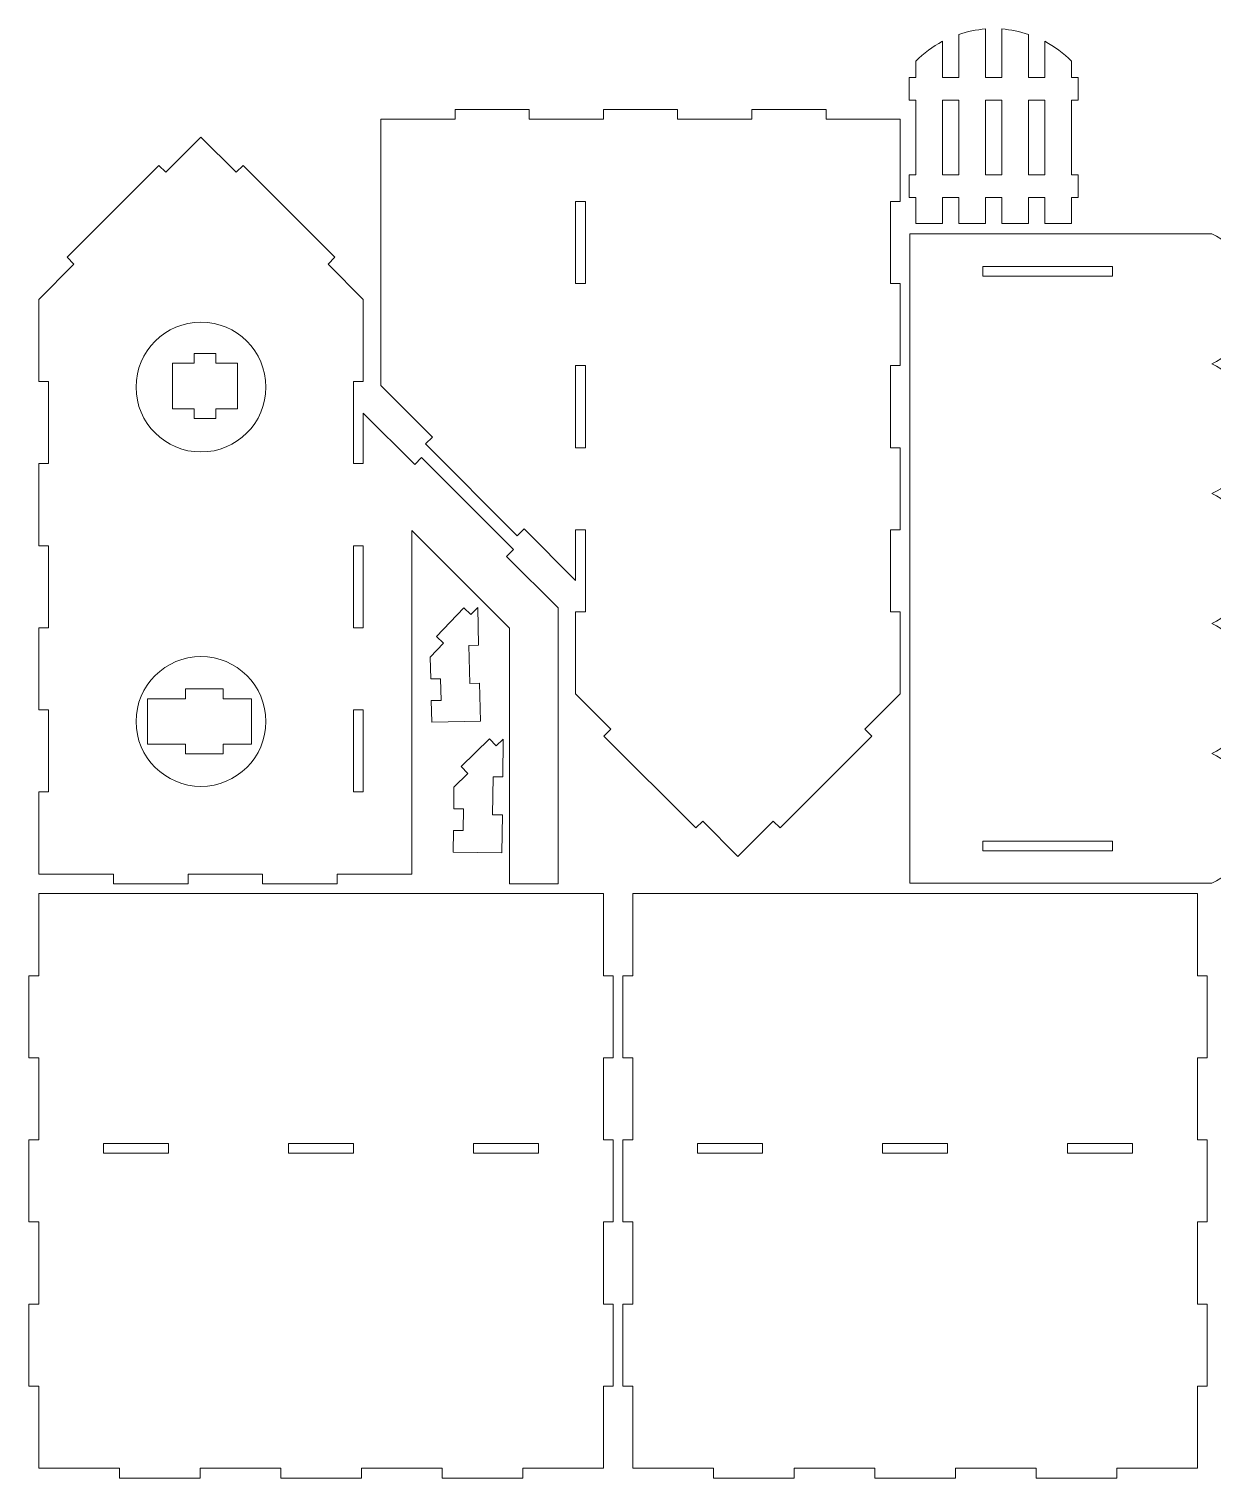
# Model space of a CAD drawing. Header units: millimetres. Extents: x -314 to 314, y -223 to 223.
# Drawn here: x -314.5 to 50, y -223.1 to 223.1 of the extents above; entities that cross this region are included whole.
import ezdxf

# ---------------------------------------------------------------- set-up
doc = ezdxf.new("R2010")
doc.units = ezdxf.units.MM
doc.header["$MEASUREMENT"] = 0
doc.layers.add('Camada 1', color=7, linetype='Continuous')

msp = doc.modelspace()

# ---------------------------------------------------------------- linework, layer by layer
at = {"layer": 'Camada 1', "color": 250, "lineweight": 20}
for points, knots in [([(-41.2925, 201.2324), (-41.2925, 201.2324), (-41.2925, 178.2325), (-41.2925, 178.2325), (-41.2925, 178.2325), (-41.2925, 178.2325), (-43.2925, 178.2325), (-43.2925, 178.2325), (-43.2925, 178.2325), (-43.2925, 178.2325), (-43.2925, 171.2325), (-43.2925, 171.2325), (-43.2925, 171.2325), (-43.2925, 171.2325), (-41.2925, 171.2325), (-41.2925, 171.2325), (-41.2925, 171.2325), (-41.2925, 171.2325), (-41.2925, 163.2325), (-41.2925, 163.2325), (-41.2925, 163.2325), (-41.2925, 163.2325), (-33.0425, 163.2325), (-33.0425, 163.2325), (-33.0425, 163.2325), (-33.0425, 163.2325), (-33.0425, 171.2325), (-33.0425, 171.2325), (-33.0425, 171.2325), (-33.0425, 171.2325), (-28.0425, 171.2325), (-28.0425, 171.2325), (-28.0425, 171.2325), (-28.0425, 171.2325), (-28.0425, 163.2325), (-28.0425, 163.2325), (-28.0425, 163.2325), (-28.0425, 163.2325), (-19.7925, 163.2325), (-19.7925, 163.2325), (-19.7925, 163.2325), (-19.7925, 163.2325), (-19.7925, 171.2325), (-19.7925, 171.2325), (-19.7925, 171.2325), (-19.7925, 171.2325), (-14.7925, 171.2325), (-14.7925, 171.2325), (-14.7925, 171.2325), (-14.7925, 171.2325), (-14.7925, 163.2325), (-14.7925, 163.2325), (-14.7925, 163.2325), (-14.7925, 163.2325), (-6.5425, 163.2325), (-6.5425, 163.2325), (-6.5425, 163.2325), (-6.5425, 163.2325), (-6.5425, 171.2325), (-6.5425, 171.2325), (-6.5425, 171.2325), (-6.5425, 171.2325), (-1.5425, 171.2325), (-1.5425, 171.2325), (-1.5425, 171.2325), (-1.5425, 171.2325), (-1.5425, 163.2325), (-1.5425, 163.2325), (-1.5425, 163.2325), (-1.5425, 163.2325), (6.7074, 163.2325), (6.7074, 163.2325), (6.7074, 163.2325), (6.7074, 163.2325), (6.7074, 171.2325), (6.7074, 171.2325), (6.7074, 171.2325), (6.7074, 171.2325), (8.7074, 171.2325), (8.7074, 171.2325), (8.7074, 171.2325), (8.7074, 171.2325), (8.7074, 178.2325), (8.7074, 178.2325), (8.7074, 178.2325), (8.7074, 178.2325), (6.7074, 178.2325), (6.7074, 178.2325), (6.7074, 178.2325), (6.7074, 178.2325), (6.7074, 201.2324), (6.7074, 201.2324), (6.7074, 201.2324), (6.7074, 201.2324), (8.7074, 201.2324), (8.7074, 201.2324), (8.7074, 201.2324), (8.7074, 201.2324), (8.7074, 208.2324), (8.7074, 208.2324), (8.7074, 208.2324), (8.7074, 208.2324), (6.7074, 208.2324), (6.7074, 208.2324), (6.7074, 208.2324), (6.7074, 208.2324), (6.7074, 213.2324), (6.7074, 213.2324), (6.7074, 213.2324), (4.2843, 215.6759), (1.5022, 217.735), (-1.5425, 219.3385), (-1.5425, 219.3385), (-1.5425, 219.3385), (-1.5425, 208.2324), (-1.5425, 208.2324), (-1.5425, 208.2324), (-1.5425, 208.2324), (-6.5425, 208.2324), (-6.5425, 208.2324), (-6.5425, 208.2324), (-6.5425, 208.2324), (-6.5425, 221.4773), (-6.5425, 221.4773), (-6.5425, 221.4773), (-9.2125, 222.373), (-11.984, 222.9315), (-14.7925, 223.1398), (-14.7925, 223.1398), (-14.7925, 223.1398), (-14.7925, 208.2324), (-14.7925, 208.2324), (-14.7925, 208.2324), (-14.7925, 208.2324), (-19.7925, 208.2324), (-19.7925, 208.2324), (-19.7925, 208.2324), (-19.7925, 208.2324), (-19.7925, 223.1398), (-19.7925, 223.1398), (-19.7925, 223.1398), (-22.601, 222.9315), (-25.3725, 222.373), (-28.0425, 221.4773), (-28.0425, 221.4773), (-28.0425, 221.4773), (-28.0425, 208.2324), (-28.0425, 208.2324), (-28.0425, 208.2324), (-28.0425, 208.2324), (-33.0425, 208.2324), (-33.0425, 208.2324), (-33.0425, 208.2324), (-33.0425, 208.2324), (-33.0425, 219.3385), (-33.0425, 219.3385), (-33.0425, 219.3385), (-36.0873, 217.735), (-38.8694, 215.6759), (-41.2925, 213.2324), (-41.2925, 213.2324), (-41.2925, 213.2324), (-41.2925, 208.2324), (-41.2925, 208.2324), (-41.2925, 208.2324), (-41.2925, 208.2324), (-43.2925, 208.2324), (-43.2925, 208.2324), (-43.2925, 208.2324), (-43.2925, 208.2324), (-43.2925, 201.2324), (-43.2925, 201.2324), (-43.2925, 201.2324), (-43.2925, 201.2324), (-41.2925, 201.2324), (-41.2925, 201.2324)], [0, 0, 0, 0, 0.02222222, 0.02222222, 0.02222222, 0.02222222, 0.04444444, 0.04444444, 0.04444444, 0.04444444, 0.06666667, 0.06666667, 0.06666667, 0.06666667, 0.08888889, 0.08888889, 0.08888889, 0.08888889, 0.11111111, 0.11111111, 0.11111111, 0.11111111, 0.13333333, 0.13333333, 0.13333333, 0.13333333, 0.15555556, 0.15555556, 0.15555556, 0.15555556, 0.17777778, 0.17777778, 0.17777778, 0.17777778, 0.2, 0.2, 0.2, 0.2, 0.22222222, 0.22222222, 0.22222222, 0.22222222, 0.24444444, 0.24444444, 0.24444444, 0.24444444, 0.26666667, 0.26666667, 0.26666667, 0.26666667, 0.28888889, 0.28888889, 0.28888889, 0.28888889, 0.31111111, 0.31111111, 0.31111111, 0.31111111, 0.33333333, 0.33333333, 0.33333333, 0.33333333, 0.35555556, 0.35555556, 0.35555556, 0.35555556, 0.37777778, 0.37777778, 0.37777778, 0.37777778, 0.4, 0.4, 0.4, 0.4, 0.42222222, 0.42222222, 0.42222222, 0.42222222, 0.44444444, 0.44444444, 0.44444444, 0.44444444, 0.46666667, 0.46666667, 0.46666667, 0.46666667, 0.48888889, 0.48888889, 0.48888889, 0.48888889, 0.51111111, 0.51111111, 0.51111111, 0.51111111, 0.53333333, 0.53333333, 0.53333333, 0.53333333, 0.55555556, 0.55555556, 0.55555556, 0.55555556, 0.57777778, 0.57777778, 0.57777778, 0.57777778, 0.6, 0.6, 0.6, 0.6, 0.62222222, 0.62222222, 0.62222222, 0.62222222, 0.64444444, 0.64444444, 0.64444444, 0.64444444, 0.66666667, 0.66666667, 0.66666667, 0.66666667, 0.68888889, 0.68888889, 0.68888889, 0.68888889, 0.71111111, 0.71111111, 0.71111111, 0.71111111, 0.73333333, 0.73333333, 0.73333333, 0.73333333, 0.75555556, 0.75555556, 0.75555556, 0.75555556, 0.77777778, 0.77777778, 0.77777778, 0.77777778, 0.8, 0.8, 0.8, 0.8, 0.82222222, 0.82222222, 0.82222222, 0.82222222, 0.84444444, 0.84444444, 0.84444444, 0.84444444, 0.86666667, 0.86666667, 0.86666667, 0.86666667, 0.88888889, 0.88888889, 0.88888889, 0.88888889, 0.91111111, 0.91111111, 0.91111111, 0.91111111, 0.93333333, 0.93333333, 0.93333333, 0.93333333, 0.95555556, 0.95555556, 0.95555556, 0.95555556, 1, 1, 1, 1]), ([(-33.0425, 178.2325), (-33.0425, 178.2325), (-33.0425, 201.2324), (-33.0425, 201.2324), (-33.0425, 201.2324), (-33.0425, 201.2324), (-28.0425, 201.2324), (-28.0425, 201.2324), (-28.0425, 201.2324), (-28.0425, 201.2324), (-28.0425, 178.2325), (-28.0425, 178.2325), (-28.0425, 178.2325), (-28.0425, 178.2325), (-33.0425, 178.2325), (-33.0425, 178.2325)], [0, 0, 0, 0, 0.2, 0.2, 0.2, 0.2, 0.4, 0.4, 0.4, 0.4, 0.6, 0.6, 0.6, 0.6, 1, 1, 1, 1]), ([(-19.7925, 201.2324), (-19.7925, 201.2324), (-14.7925, 201.2324), (-14.7925, 201.2324), (-14.7925, 201.2324), (-14.7925, 201.2324), (-14.7925, 178.2325), (-14.7925, 178.2325), (-14.7925, 178.2325), (-14.7925, 178.2325), (-19.7925, 178.2325), (-19.7925, 178.2325), (-19.7925, 178.2325), (-19.7925, 178.2325), (-19.7925, 201.2324), (-19.7925, 201.2324)], [0, 0, 0, 0, 0.2, 0.2, 0.2, 0.2, 0.4, 0.4, 0.4, 0.4, 0.6, 0.6, 0.6, 0.6, 1, 1, 1, 1]), ([(-6.5425, 201.2324), (-6.5425, 201.2324), (-1.5425, 201.2324), (-1.5425, 201.2324), (-1.5425, 201.2324), (-1.5425, 201.2324), (-1.5425, 178.2325), (-1.5425, 178.2325), (-1.5425, 178.2325), (-1.5425, 178.2325), (-6.5425, 178.2325), (-6.5425, 178.2325), (-6.5425, 178.2325), (-6.5425, 178.2325), (-6.5425, 201.2324), (-6.5425, 201.2324)], [0, 0, 0, 0, 0.2, 0.2, 0.2, 0.2, 0.4, 0.4, 0.4, 0.4, 0.6, 0.6, 0.6, 0.6, 1, 1, 1, 1]), ([(-68.9305, 198.3268), (-68.9305, 198.3268), (-91.7877, 198.3268), (-91.7877, 198.3268), (-91.7877, 198.3268), (-91.7877, 198.3268), (-91.7877, 195.3268), (-91.7877, 195.3268), (-91.7877, 195.3268), (-91.7877, 195.3268), (-114.6448, 195.3268), (-114.6448, 195.3268), (-114.6448, 195.3268), (-114.6448, 195.3268), (-114.6448, 198.3268), (-114.6448, 198.3268), (-114.6448, 198.3268), (-114.6448, 198.3268), (-137.502, 198.3268), (-137.502, 198.3268), (-137.502, 198.3268), (-137.502, 198.3268), (-137.502, 195.3268), (-137.502, 195.3268), (-137.502, 195.3268), (-137.502, 195.3268), (-160.3591, 195.3268), (-160.3591, 195.3268), (-160.3591, 195.3268), (-160.3591, 195.3268), (-160.3591, 198.3268), (-160.3591, 198.3268), (-160.3591, 198.3268), (-160.3591, 198.3268), (-183.2163, 198.3268), (-183.2163, 198.3268), (-183.2163, 198.3268), (-183.2163, 198.3268), (-183.2163, 195.3268), (-183.2163, 195.3268), (-183.2163, 195.3268), (-183.2163, 195.3268), (-206.0734, 195.3268), (-206.0734, 195.3268), (-206.0734, 195.3268), (-206.0734, 195.3268), (-206.0734, 113.3268), (-206.0734, 113.3268), (-206.0734, 113.3268), (-206.0734, 113.3268), (-190.2155, 97.4689), (-190.2155, 97.4689), (-190.2155, 97.4689), (-190.2155, 97.4689), (-192.3369, 95.3476), (-192.3369, 95.3476), (-192.3369, 95.3476), (-192.3369, 95.3476), (-164.0526, 67.0633), (-164.0526, 67.0633), (-164.0526, 67.0633), (-164.0526, 67.0633), (-161.9313, 69.1847), (-161.9313, 69.1847), (-161.9313, 69.1847), (-161.9313, 69.1847), (-146.0734, 53.3268), (-146.0734, 53.3268), (-146.0734, 53.3268), (-146.0734, 53.3268), (-146.0734, 68.8982), (-146.0734, 68.8982), (-146.0734, 68.8982), (-146.0734, 68.8982), (-143.0734, 68.8982), (-143.0734, 68.8982), (-143.0734, 68.8982), (-143.0734, 68.8982), (-143.0734, 43.6125), (-143.0734, 43.6125), (-143.0734, 43.6125), (-143.0734, 43.6125), (-146.0734, 43.6125), (-146.0734, 43.6125), (-146.0734, 43.6125), (-146.0734, 43.6125), (-146.0734, 18.3268), (-146.0734, 18.3268), (-146.0734, 18.3268), (-146.0734, 18.3268), (-135.2155, 7.4689), (-135.2155, 7.4689), (-135.2155, 7.4689), (-135.2155, 7.4689), (-137.3369, 5.3476), (-137.3369, 5.3476), (-137.3369, 5.3476), (-137.3369, 5.3476), (-109.0526, -22.9367), (-109.0526, -22.9367), (-109.0526, -22.9367), (-109.0526, -22.9367), (-106.9313, -20.8153), (-106.9313, -20.8153), (-106.9313, -20.8153), (-106.9313, -20.8153), (-96.0734, -31.6732), (-96.0734, -31.6732), (-96.0734, -31.6732), (-96.0734, -31.6732), (-85.2155, -20.8153), (-85.2155, -20.8153), (-85.2155, -20.8153), (-85.2155, -20.8153), (-83.0942, -22.9367), (-83.0942, -22.9367), (-83.0942, -22.9367), (-83.0942, -22.9367), (-54.8099, 5.3476), (-54.8099, 5.3476), (-54.8099, 5.3476), (-54.8099, 5.3476), (-56.9313, 7.4689), (-56.9313, 7.4689), (-56.9313, 7.4689), (-56.9313, 7.4689), (-46.0734, 18.3268), (-46.0734, 18.3268), (-46.0734, 18.3268), (-46.0734, 18.3268), (-46.0734, 43.6125), (-46.0734, 43.6125), (-46.0734, 43.6125), (-46.0734, 43.6125), (-49.0734, 43.6125), (-49.0734, 43.6125), (-49.0734, 43.6125), (-49.0734, 43.6125), (-49.0734, 68.8982), (-49.0734, 68.8982), (-49.0734, 68.8982), (-49.0734, 68.8982), (-46.0734, 68.8982), (-46.0734, 68.8982), (-46.0734, 68.8982), (-46.0734, 68.8982), (-46.0734, 94.1839), (-46.0734, 94.1839), (-46.0734, 94.1839), (-46.0734, 94.1839), (-49.0734, 94.1839), (-49.0734, 94.1839), (-49.0734, 94.1839), (-49.0734, 94.1839), (-49.0734, 119.4697), (-49.0734, 119.4697), (-49.0734, 119.4697), (-49.0734, 119.4697), (-46.0734, 119.4697), (-46.0734, 119.4697), (-46.0734, 119.4697), (-46.0734, 119.4697), (-46.0734, 144.7554), (-46.0734, 144.7554), (-46.0734, 144.7554), (-46.0734, 144.7554), (-49.0734, 144.7554), (-49.0734, 144.7554), (-49.0734, 144.7554), (-49.0734, 144.7554), (-49.0734, 170.0411), (-49.0734, 170.0411), (-49.0734, 170.0411), (-49.0734, 170.0411), (-46.0734, 170.0411), (-46.0734, 170.0411), (-46.0734, 170.0411), (-46.0734, 170.0411), (-46.0734, 195.3268), (-46.0734, 195.3268), (-46.0734, 195.3268), (-46.0734, 195.3268), (-68.9305, 195.3268), (-68.9305, 195.3268), (-68.9305, 195.3268), (-68.9305, 195.3268), (-68.9305, 198.3268), (-68.9305, 198.3268)], [0, 0, 0, 0, 0.02083333, 0.02083333, 0.02083333, 0.02083333, 0.04166667, 0.04166667, 0.04166667, 0.04166667, 0.0625, 0.0625, 0.0625, 0.0625, 0.08333333, 0.08333333, 0.08333333, 0.08333333, 0.10416667, 0.10416667, 0.10416667, 0.10416667, 0.125, 0.125, 0.125, 0.125, 0.14583333, 0.14583333, 0.14583333, 0.14583333, 0.16666667, 0.16666667, 0.16666667, 0.16666667, 0.1875, 0.1875, 0.1875, 0.1875, 0.20833333, 0.20833333, 0.20833333, 0.20833333, 0.22916667, 0.22916667, 0.22916667, 0.22916667, 0.25, 0.25, 0.25, 0.25, 0.27083333, 0.27083333, 0.27083333, 0.27083333, 0.29166667, 0.29166667, 0.29166667, 0.29166667, 0.3125, 0.3125, 0.3125, 0.3125, 0.33333333, 0.33333333, 0.33333333, 0.33333333, 0.35416667, 0.35416667, 0.35416667, 0.35416667, 0.375, 0.375, 0.375, 0.375, 0.39583333, 0.39583333, 0.39583333, 0.39583333, 0.41666667, 0.41666667, 0.41666667, 0.41666667, 0.4375, 0.4375, 0.4375, 0.4375, 0.45833333, 0.45833333, 0.45833333, 0.45833333, 0.47916667, 0.47916667, 0.47916667, 0.47916667, 0.5, 0.5, 0.5, 0.5, 0.52083333, 0.52083333, 0.52083333, 0.52083333, 0.54166667, 0.54166667, 0.54166667, 0.54166667, 0.5625, 0.5625, 0.5625, 0.5625, 0.58333333, 0.58333333, 0.58333333, 0.58333333, 0.60416667, 0.60416667, 0.60416667, 0.60416667, 0.625, 0.625, 0.625, 0.625, 0.64583333, 0.64583333, 0.64583333, 0.64583333, 0.66666667, 0.66666667, 0.66666667, 0.66666667, 0.6875, 0.6875, 0.6875, 0.6875, 0.70833333, 0.70833333, 0.70833333, 0.70833333, 0.72916667, 0.72916667, 0.72916667, 0.72916667, 0.75, 0.75, 0.75, 0.75, 0.77083333, 0.77083333, 0.77083333, 0.77083333, 0.79166667, 0.79166667, 0.79166667, 0.79166667, 0.8125, 0.8125, 0.8125, 0.8125, 0.83333333, 0.83333333, 0.83333333, 0.83333333, 0.85416667, 0.85416667, 0.85416667, 0.85416667, 0.875, 0.875, 0.875, 0.875, 0.89583333, 0.89583333, 0.89583333, 0.89583333, 0.91666667, 0.91666667, 0.91666667, 0.91666667, 0.9375, 0.9375, 0.9375, 0.9375, 0.95833333, 0.95833333, 0.95833333, 0.95833333, 1, 1, 1, 1]), ([(-242.5, -40.1399), (-242.5, -40.1399), (-219.5, -40.1399), (-219.5, -40.1399), (-219.5, -40.1399), (-219.5, -40.1399), (-219.5, -37.1399), (-219.5, -37.1399), (-219.5, -37.1399), (-219.5, -37.1399), (-196.5, -37.1399), (-196.5, -37.1399), (-196.5, -37.1399), (-196.5, -37.1399), (-196.5, 68.6469), (-196.5, 68.6469), (-196.5, 68.6469), (-196.5, 68.6469), (-166.5, 38.6469), (-166.5, 38.6469), (-166.5, 38.6469), (-166.5, 38.6469), (-166.5, -40.1399), (-166.5, -40.1399), (-166.5, -40.1399), (-166.5, -40.1399), (-151.5, -40.1399), (-151.5, -40.1399), (-151.5, -40.1399), (-151.5, -40.1399), (-151.5, 44.8601), (-151.5, 44.8601), (-151.5, 44.8601), (-151.5, 44.8601), (-167.3579, 60.718), (-167.3579, 60.718), (-167.3579, 60.718), (-167.3579, 60.718), (-165.2365, 62.8393), (-165.2365, 62.8393), (-165.2365, 62.8393), (-165.2365, 62.8393), (-193.5208, 91.1236), (-193.5208, 91.1236), (-193.5208, 91.1236), (-193.5208, 91.1236), (-195.6421, 89.0022), (-195.6421, 89.0022), (-195.6421, 89.0022), (-195.6421, 89.0022), (-211.5, 104.8601), (-211.5, 104.8601), (-211.5, 104.8601), (-211.5, 104.8601), (-211.5, 89.2887), (-211.5, 89.2887), (-211.5, 89.2887), (-211.5, 89.2887), (-214.5, 89.2887), (-214.5, 89.2887), (-214.5, 89.2887), (-214.5, 89.2887), (-214.5, 114.5744), (-214.5, 114.5744), (-214.5, 114.5744), (-214.5, 114.5744), (-211.5, 114.5744), (-211.5, 114.5744), (-211.5, 114.5744), (-211.5, 114.5744), (-211.5, 139.8601), (-211.5, 139.8601), (-211.5, 139.8601), (-211.5, 139.8601), (-222.3579, 150.718), (-222.3579, 150.718), (-222.3579, 150.718), (-222.3579, 150.718), (-220.2365, 152.8393), (-220.2365, 152.8393), (-220.2365, 152.8393), (-220.2365, 152.8393), (-248.5208, 181.1236), (-248.5208, 181.1236), (-248.5208, 181.1236), (-248.5208, 181.1236), (-250.6421, 179.0022), (-250.6421, 179.0022), (-250.6421, 179.0022), (-250.6421, 179.0022), (-261.5, 189.8601), (-261.5, 189.8601), (-261.5, 189.8601), (-261.5, 189.8601), (-272.3579, 179.0022), (-272.3579, 179.0022), (-272.3579, 179.0022), (-272.3579, 179.0022), (-274.4792, 181.1236), (-274.4792, 181.1236), (-274.4792, 181.1236), (-274.4792, 181.1236), (-302.7635, 152.8393), (-302.7635, 152.8393), (-302.7635, 152.8393), (-302.7635, 152.8393), (-300.6421, 150.718), (-300.6421, 150.718), (-300.6421, 150.718), (-300.6421, 150.718), (-311.5, 139.8601), (-311.5, 139.8601), (-311.5, 139.8601), (-311.5, 139.8601), (-311.5, 114.5744), (-311.5, 114.5744), (-311.5, 114.5744), (-311.5, 114.5744), (-308.5, 114.5744), (-308.5, 114.5744), (-308.5, 114.5744), (-308.5, 114.5744), (-308.5, 89.2887), (-308.5, 89.2887), (-308.5, 89.2887), (-308.5, 89.2887), (-311.5, 89.2887), (-311.5, 89.2887), (-311.5, 89.2887), (-311.5, 89.2887), (-311.5, 64.003), (-311.5, 64.003), (-311.5, 64.003), (-311.5, 64.003), (-308.5, 64.003), (-308.5, 64.003), (-308.5, 64.003), (-308.5, 64.003), (-308.5, 38.7172), (-308.5, 38.7172), (-308.5, 38.7172), (-308.5, 38.7172), (-311.5, 38.7172), (-311.5, 38.7172), (-311.5, 38.7172), (-311.5, 38.7172), (-311.5, 13.4315), (-311.5, 13.4315), (-311.5, 13.4315), (-311.5, 13.4315), (-308.5, 13.4315), (-308.5, 13.4315), (-308.5, 13.4315), (-308.5, 13.4315), (-308.5, -11.8542), (-308.5, -11.8542), (-308.5, -11.8542), (-308.5, -11.8542), (-311.5, -11.8542), (-311.5, -11.8542), (-311.5, -11.8542), (-311.5, -11.8542), (-311.5, -37.1399), (-311.5, -37.1399), (-311.5, -37.1399), (-311.5, -37.1399), (-288.5, -37.1399), (-288.5, -37.1399), (-288.5, -37.1399), (-288.5, -37.1399), (-288.5, -40.1399), (-288.5, -40.1399), (-288.5, -40.1399), (-288.5, -40.1399), (-265.5, -40.1399), (-265.5, -40.1399), (-265.5, -40.1399), (-265.5, -40.1399), (-265.5, -37.1399), (-265.5, -37.1399), (-265.5, -37.1399), (-265.5, -37.1399), (-242.5, -37.1399), (-242.5, -37.1399), (-242.5, -37.1399), (-242.5, -37.1399), (-242.5, -40.1399), (-242.5, -40.1399)], [0, 0, 0, 0, 0.02083333, 0.02083333, 0.02083333, 0.02083333, 0.04166667, 0.04166667, 0.04166667, 0.04166667, 0.0625, 0.0625, 0.0625, 0.0625, 0.08333333, 0.08333333, 0.08333333, 0.08333333, 0.10416667, 0.10416667, 0.10416667, 0.10416667, 0.125, 0.125, 0.125, 0.125, 0.14583333, 0.14583333, 0.14583333, 0.14583333, 0.16666667, 0.16666667, 0.16666667, 0.16666667, 0.1875, 0.1875, 0.1875, 0.1875, 0.20833333, 0.20833333, 0.20833333, 0.20833333, 0.22916667, 0.22916667, 0.22916667, 0.22916667, 0.25, 0.25, 0.25, 0.25, 0.27083333, 0.27083333, 0.27083333, 0.27083333, 0.29166667, 0.29166667, 0.29166667, 0.29166667, 0.3125, 0.3125, 0.3125, 0.3125, 0.33333333, 0.33333333, 0.33333333, 0.33333333, 0.35416667, 0.35416667, 0.35416667, 0.35416667, 0.375, 0.375, 0.375, 0.375, 0.39583333, 0.39583333, 0.39583333, 0.39583333, 0.41666667, 0.41666667, 0.41666667, 0.41666667, 0.4375, 0.4375, 0.4375, 0.4375, 0.45833333, 0.45833333, 0.45833333, 0.45833333, 0.47916667, 0.47916667, 0.47916667, 0.47916667, 0.5, 0.5, 0.5, 0.5, 0.52083333, 0.52083333, 0.52083333, 0.52083333, 0.54166667, 0.54166667, 0.54166667, 0.54166667, 0.5625, 0.5625, 0.5625, 0.5625, 0.58333333, 0.58333333, 0.58333333, 0.58333333, 0.60416667, 0.60416667, 0.60416667, 0.60416667, 0.625, 0.625, 0.625, 0.625, 0.64583333, 0.64583333, 0.64583333, 0.64583333, 0.66666667, 0.66666667, 0.66666667, 0.66666667, 0.6875, 0.6875, 0.6875, 0.6875, 0.70833333, 0.70833333, 0.70833333, 0.70833333, 0.72916667, 0.72916667, 0.72916667, 0.72916667, 0.75, 0.75, 0.75, 0.75, 0.77083333, 0.77083333, 0.77083333, 0.77083333, 0.79166667, 0.79166667, 0.79166667, 0.79166667, 0.8125, 0.8125, 0.8125, 0.8125, 0.83333333, 0.83333333, 0.83333333, 0.83333333, 0.85416667, 0.85416667, 0.85416667, 0.85416667, 0.875, 0.875, 0.875, 0.875, 0.89583333, 0.89583333, 0.89583333, 0.89583333, 0.91666667, 0.91666667, 0.91666667, 0.91666667, 0.9375, 0.9375, 0.9375, 0.9375, 0.95833333, 0.95833333, 0.95833333, 0.95833333, 1, 1, 1, 1]), ([(-143.0734, 144.7554), (-143.0734, 144.7554), (-146.0734, 144.7554), (-146.0734, 144.7554), (-146.0734, 144.7554), (-146.0734, 144.7554), (-146.0734, 170.0411), (-146.0734, 170.0411), (-146.0734, 170.0411), (-146.0734, 170.0411), (-143.0734, 170.0411), (-143.0734, 170.0411), (-143.0734, 170.0411), (-143.0734, 170.0411), (-143.0734, 144.7554), (-143.0734, 144.7554)], [0, 0, 0, 0, 0.2, 0.2, 0.2, 0.2, 0.4, 0.4, 0.4, 0.4, 0.6, 0.6, 0.6, 0.6, 1, 1, 1, 1]), ([(-43.0734, -39.9725), (-43.0734, -39.9725), (49.9266, -39.9725), (49.9266, -39.9725), (49.9266, -39.9725), (57.7472, -36.3886), (62.7614, -28.5752), (62.7614, -19.9726), (62.7614, -19.9726), (62.7614, -11.3699), (57.7473, -3.5564), (49.9266, 0.0275), (49.9266, 0.0275), (57.7472, 3.6114), (62.7614, 11.4248), (62.7614, 20.0274), (62.7614, 20.0274), (62.7614, 28.6301), (57.7473, 36.4436), (49.9266, 40.0275), (49.9266, 40.0275), (57.7472, 43.6114), (62.7614, 51.4248), (62.7614, 60.0274), (62.7614, 60.0274), (62.7614, 68.6301), (57.7473, 76.4436), (49.9266, 80.0275), (49.9266, 80.0275), (57.7472, 83.6114), (62.7614, 91.4248), (62.7614, 100.0274), (62.7614, 100.0274), (62.7614, 108.6301), (57.7473, 116.4436), (49.9266, 120.0275), (49.9266, 120.0275), (57.7472, 123.6114), (62.7614, 131.4248), (62.7614, 140.0274), (62.7614, 140.0274), (62.7614, 148.6301), (57.7473, 156.4436), (49.9266, 160.0275), (49.9266, 160.0275), (49.9266, 160.0275), (-43.0734, 160.0275), (-43.0734, 160.0275), (-43.0734, 160.0275), (-43.0734, 160.0275), (-43.0734, -39.9725), (-43.0734, -39.9725)], [0, 0, 0, 0, 0.07142857, 0.07142857, 0.07142857, 0.07142857, 0.14285714, 0.14285714, 0.14285714, 0.14285714, 0.21428571, 0.21428571, 0.21428571, 0.21428571, 0.28571429, 0.28571429, 0.28571429, 0.28571429, 0.35714286, 0.35714286, 0.35714286, 0.35714286, 0.42857143, 0.42857143, 0.42857143, 0.42857143, 0.5, 0.5, 0.5, 0.5, 0.57142857, 0.57142857, 0.57142857, 0.57142857, 0.64285714, 0.64285714, 0.64285714, 0.64285714, 0.71428571, 0.71428571, 0.71428571, 0.71428571, 0.78571429, 0.78571429, 0.78571429, 0.78571429, 0.85714286, 0.85714286, 0.85714286, 0.85714286, 1, 1, 1, 1]), ([(19.353, 147.0275), (19.353, 147.0275), (-20.647, 147.0275), (-20.647, 147.0275), (-20.647, 147.0275), (-20.647, 147.0275), (-20.647, 150.0275), (-20.647, 150.0275), (-20.647, 150.0275), (-20.647, 150.0275), (19.353, 150.0275), (19.353, 150.0275), (19.353, 150.0275), (19.353, 150.0275), (19.353, 147.0275), (19.353, 147.0275)], [0, 0, 0, 0, 0.2, 0.2, 0.2, 0.2, 0.4, 0.4, 0.4, 0.4, 0.6, 0.6, 0.6, 0.6, 1, 1, 1, 1]), ([(-241.5, 112.86), (-241.5001, 101.8143), (-250.4544, 92.8601), (-261.5001, 92.8601), (-261.5001, 92.8601), (-272.5458, 92.8601), (-281.5, 101.8145), (-281.5, 112.8602), (-281.5, 112.8602), (-281.5, 123.9058), (-272.5457, 132.8601), (-261.5, 132.8601), (-261.5, 132.8601), (-250.4543, 132.8601), (-241.5, 123.9058), (-241.5, 112.86)], [0, 0, 0, 0, 0.2, 0.2, 0.2, 0.2, 0.4, 0.4, 0.4, 0.4, 0.6, 0.6, 0.6, 0.6, 1, 1, 1, 1]), ([(-263.6191, 103.1762), (-263.6191, 103.1762), (-256.9525, 103.1762), (-256.9525, 103.1762), (-256.9525, 103.1762), (-256.9525, 103.1762), (-256.9525, 106.1762), (-256.9525, 106.1762), (-256.9525, 106.1762), (-256.9525, 106.1762), (-250.2858, 106.1762), (-250.2858, 106.1762), (-250.2858, 106.1762), (-250.2858, 106.1762), (-250.2858, 120.1762), (-250.2858, 120.1762), (-250.2858, 120.1762), (-250.2858, 120.1762), (-256.9525, 120.1762), (-256.9525, 120.1762), (-256.9525, 120.1762), (-256.9525, 120.1762), (-256.9525, 123.1762), (-256.9525, 123.1762), (-256.9525, 123.1762), (-256.9525, 123.1762), (-263.6191, 123.1762), (-263.6191, 123.1762), (-263.6191, 123.1762), (-263.6191, 123.1762), (-263.6191, 120.1762), (-263.6191, 120.1762), (-263.6191, 120.1762), (-263.6191, 120.1762), (-270.2858, 120.1762), (-270.2858, 120.1762), (-270.2858, 120.1762), (-270.2858, 120.1762), (-270.2858, 106.1762), (-270.2858, 106.1762), (-270.2858, 106.1762), (-270.2858, 106.1762), (-263.6191, 106.1762), (-263.6191, 106.1762), (-263.6191, 106.1762), (-263.6191, 106.1762), (-263.6191, 103.1762), (-263.6191, 103.1762)], [0, 0, 0, 0, 0.07692308, 0.07692308, 0.07692308, 0.07692308, 0.15384615, 0.15384615, 0.15384615, 0.15384615, 0.23076923, 0.23076923, 0.23076923, 0.23076923, 0.30769231, 0.30769231, 0.30769231, 0.30769231, 0.38461538, 0.38461538, 0.38461538, 0.38461538, 0.46153846, 0.46153846, 0.46153846, 0.46153846, 0.53846154, 0.53846154, 0.53846154, 0.53846154, 0.61538462, 0.61538462, 0.61538462, 0.61538462, 0.69230769, 0.69230769, 0.69230769, 0.69230769, 0.76923077, 0.76923077, 0.76923077, 0.76923077, 0.84615385, 0.84615385, 0.84615385, 0.84615385, 1, 1, 1, 1]), ([(-143.0734, 119.4697), (-143.0734, 119.4697), (-143.0734, 94.1839), (-143.0734, 94.1839), (-143.0734, 94.1839), (-143.0734, 94.1839), (-146.0734, 94.1839), (-146.0734, 94.1839), (-146.0734, 94.1839), (-146.0734, 94.1839), (-146.0734, 119.4697), (-146.0734, 119.4697), (-146.0734, 119.4697), (-146.0734, 119.4697), (-143.0734, 119.4697), (-143.0734, 119.4697)], [0, 0, 0, 0, 0.2, 0.2, 0.2, 0.2, 0.4, 0.4, 0.4, 0.4, 0.6, 0.6, 0.6, 0.6, 1, 1, 1, 1]), ([(-214.5, 38.7172), (-214.5, 38.7172), (-214.5, 64.003), (-214.5, 64.003), (-214.5, 64.003), (-214.5, 64.003), (-211.5, 64.003), (-211.5, 64.003), (-211.5, 64.003), (-211.5, 64.003), (-211.5, 38.7172), (-211.5, 38.7172), (-211.5, 38.7172), (-211.5, 38.7172), (-214.5, 38.7172), (-214.5, 38.7172)], [0, 0, 0, 0, 0.2, 0.2, 0.2, 0.2, 0.4, 0.4, 0.4, 0.4, 0.6, 0.6, 0.6, 0.6, 1, 1, 1, 1]), ([(-190.3774, 9.6238), (-190.3774, 9.6238), (-175.3819, 9.9939), (-175.3819, 9.9939), (-175.3819, 9.9939), (-175.3819, 9.9939), (-175.6698, 21.657), (-175.6698, 21.657), (-175.6698, 21.657), (-175.6698, 21.657), (-178.6689, 21.583), (-178.6689, 21.583), (-178.6689, 21.583), (-178.6689, 21.583), (-178.9567, 33.2462), (-178.9567, 33.2462), (-178.9567, 33.2462), (-178.9567, 33.2462), (-175.9576, 33.3202), (-175.9576, 33.3202), (-175.9576, 33.3202), (-175.9576, 33.3202), (-176.2455, 44.9833), (-176.2455, 44.9833), (-176.2455, 44.9833), (-176.2455, 44.9833), (-178.3138, 42.8103), (-178.3138, 42.8103), (-178.3138, 42.8103), (-178.3138, 42.8103), (-180.4868, 44.8787), (-180.4868, 44.8787), (-180.4868, 44.8787), (-180.4868, 44.8787), (-188.9072, 36.0322), (-188.9072, 36.0322), (-188.9072, 36.0322), (-188.9072, 36.0322), (-186.7342, 33.9638), (-186.7342, 33.9638), (-186.7342, 33.9638), (-186.7342, 33.9638), (-190.8708, 29.6178), (-190.8708, 29.6178), (-190.8708, 29.6178), (-190.8708, 29.6178), (-190.7064, 22.9531), (-190.7064, 22.9531), (-190.7064, 22.9531), (-190.7064, 22.9531), (-187.7073, 23.0271), (-187.7073, 23.0271), (-187.7073, 23.0271), (-187.7073, 23.0271), (-187.5428, 16.3625), (-187.5428, 16.3625), (-187.5428, 16.3625), (-187.5428, 16.3625), (-190.5419, 16.2885), (-190.5419, 16.2885), (-190.5419, 16.2885), (-190.5419, 16.2885), (-190.3774, 9.6238), (-190.3774, 9.6238)], [0, 0, 0, 0, 0.05882353, 0.05882353, 0.05882353, 0.05882353, 0.11764706, 0.11764706, 0.11764706, 0.11764706, 0.17647059, 0.17647059, 0.17647059, 0.17647059, 0.23529412, 0.23529412, 0.23529412, 0.23529412, 0.29411765, 0.29411765, 0.29411765, 0.29411765, 0.35294118, 0.35294118, 0.35294118, 0.35294118, 0.41176471, 0.41176471, 0.41176471, 0.41176471, 0.47058824, 0.47058824, 0.47058824, 0.47058824, 0.52941176, 0.52941176, 0.52941176, 0.52941176, 0.58823529, 0.58823529, 0.58823529, 0.58823529, 0.64705882, 0.64705882, 0.64705882, 0.64705882, 0.70588235, 0.70588235, 0.70588235, 0.70588235, 0.76470588, 0.76470588, 0.76470588, 0.76470588, 0.82352941, 0.82352941, 0.82352941, 0.82352941, 0.88235294, 0.88235294, 0.88235294, 0.88235294, 1, 1, 1, 1]), ([(-261.5, 29.8601), (-250.4543, 29.8601), (-241.5, 20.9058), (-241.5, 9.86), (-241.5, 9.86), (-241.5001, -1.1857), (-250.4544, -10.1399), (-261.5001, -10.1399), (-261.5001, -10.1399), (-272.5458, -10.1399), (-281.5, -1.1855), (-281.5, 9.8602), (-281.5, 9.8602), (-281.5, 20.9058), (-272.5457, 29.8601), (-261.5, 29.8601)], [0, 0, 0, 0, 0.2, 0.2, 0.2, 0.2, 0.4, 0.4, 0.4, 0.4, 0.6, 0.6, 0.6, 0.6, 1, 1, 1, 1]), ([(-277.9792, 2.8828), (-277.9792, 2.8828), (-266.3125, 2.8828), (-266.3125, 2.8828), (-266.3125, 2.8828), (-266.3125, 2.8828), (-266.3125, -0.1172), (-266.3125, -0.1172), (-266.3125, -0.1172), (-266.3125, -0.1172), (-254.6459, -0.1172), (-254.6459, -0.1172), (-254.6459, -0.1172), (-254.6459, -0.1172), (-254.6459, 2.8828), (-254.6459, 2.8828), (-254.6459, 2.8828), (-254.6459, 2.8828), (-245.9792, 2.8828), (-245.9792, 2.8828), (-245.9792, 2.8828), (-245.9792, 2.8828), (-245.9792, 16.8828), (-245.9792, 16.8828), (-245.9792, 16.8828), (-245.9792, 16.8828), (-254.6459, 16.8828), (-254.6459, 16.8828), (-254.6459, 16.8828), (-254.6459, 16.8828), (-254.6459, 19.8828), (-254.6459, 19.8828), (-254.6459, 19.8828), (-254.6459, 19.8828), (-266.3125, 19.8828), (-266.3125, 19.8828), (-266.3125, 19.8828), (-266.3125, 19.8828), (-266.3125, 16.8828), (-266.3125, 16.8828), (-266.3125, 16.8828), (-266.3125, 16.8828), (-277.9792, 16.8828), (-277.9792, 16.8828), (-277.9792, 16.8828), (-277.9792, 16.8828), (-277.9792, 2.8828), (-277.9792, 2.8828)], [0, 0, 0, 0, 0.07692308, 0.07692308, 0.07692308, 0.07692308, 0.15384615, 0.15384615, 0.15384615, 0.15384615, 0.23076923, 0.23076923, 0.23076923, 0.23076923, 0.30769231, 0.30769231, 0.30769231, 0.30769231, 0.38461538, 0.38461538, 0.38461538, 0.38461538, 0.46153846, 0.46153846, 0.46153846, 0.46153846, 0.53846154, 0.53846154, 0.53846154, 0.53846154, 0.61538462, 0.61538462, 0.61538462, 0.61538462, 0.69230769, 0.69230769, 0.69230769, 0.69230769, 0.76923077, 0.76923077, 0.76923077, 0.76923077, 0.84615385, 0.84615385, 0.84615385, 0.84615385, 1, 1, 1, 1]), ([(-214.5, -11.8542), (-214.5, -11.8542), (-214.5, 13.4315), (-214.5, 13.4315), (-214.5, 13.4315), (-214.5, 13.4315), (-211.5, 13.4315), (-211.5, 13.4315), (-211.5, 13.4315), (-211.5, 13.4315), (-211.5, -11.8542), (-211.5, -11.8542), (-211.5, -11.8542), (-211.5, -11.8542), (-214.5, -11.8542), (-214.5, -11.8542)], [0, 0, 0, 0, 0.2, 0.2, 0.2, 0.2, 0.4, 0.4, 0.4, 0.4, 0.6, 0.6, 0.6, 0.6, 1, 1, 1, 1]), ([(-168.7821, -30.5514), (-168.7821, -30.5514), (-168.6566, -18.8853), (-168.6566, -18.8853), (-168.6566, -18.8853), (-168.6566, -18.8853), (-171.6564, -18.8531), (-171.6564, -18.8531), (-171.6564, -18.8531), (-171.6564, -18.8531), (-171.531, -7.1871), (-171.531, -7.1871), (-171.531, -7.1871), (-171.531, -7.1871), (-168.5312, -7.2193), (-168.5312, -7.2193), (-168.5312, -7.2193), (-168.5312, -7.2193), (-168.4058, 4.4467), (-168.4058, 4.4467), (-168.4058, 4.4467), (-168.4058, 4.4467), (-170.5498, 2.3483), (-170.5498, 2.3483), (-170.5498, 2.3483), (-170.5498, 2.3483), (-172.6481, 4.4923), (-172.6481, 4.4923), (-172.6481, 4.4923), (-172.6481, 4.4923), (-181.3765, -4.0504), (-181.3765, -4.0504), (-181.3765, -4.0504), (-181.3765, -4.0504), (-179.2781, -6.1944), (-179.2781, -6.1944), (-179.2781, -6.1944), (-179.2781, -6.1944), (-183.5662, -10.3912), (-183.5662, -10.3912), (-183.5662, -10.3912), (-183.5662, -10.3912), (-183.6378, -17.0575), (-183.6378, -17.0575), (-183.6378, -17.0575), (-183.6378, -17.0575), (-180.638, -17.0898), (-180.638, -17.0898), (-180.638, -17.0898), (-180.638, -17.0898), (-180.7097, -23.756), (-180.7097, -23.756), (-180.7097, -23.756), (-180.7097, -23.756), (-183.7095, -23.7237), (-183.7095, -23.7237), (-183.7095, -23.7237), (-183.7095, -23.7237), (-183.7812, -30.3901), (-183.7812, -30.3901), (-183.7812, -30.3901), (-183.7812, -30.3901), (-168.7821, -30.5514), (-168.7821, -30.5514)], [0, 0, 0, 0, 0.05882353, 0.05882353, 0.05882353, 0.05882353, 0.11764706, 0.11764706, 0.11764706, 0.11764706, 0.17647059, 0.17647059, 0.17647059, 0.17647059, 0.23529412, 0.23529412, 0.23529412, 0.23529412, 0.29411765, 0.29411765, 0.29411765, 0.29411765, 0.35294118, 0.35294118, 0.35294118, 0.35294118, 0.41176471, 0.41176471, 0.41176471, 0.41176471, 0.47058824, 0.47058824, 0.47058824, 0.47058824, 0.52941176, 0.52941176, 0.52941176, 0.52941176, 0.58823529, 0.58823529, 0.58823529, 0.58823529, 0.64705882, 0.64705882, 0.64705882, 0.64705882, 0.70588235, 0.70588235, 0.70588235, 0.70588235, 0.76470588, 0.76470588, 0.76470588, 0.76470588, 0.82352941, 0.82352941, 0.82352941, 0.82352941, 0.88235294, 0.88235294, 0.88235294, 0.88235294, 1, 1, 1, 1]), ([(-20.647, -26.9725), (-20.647, -26.9725), (19.353, -26.9725), (19.353, -26.9725), (19.353, -26.9725), (19.353, -26.9725), (19.353, -29.9725), (19.353, -29.9725), (19.353, -29.9725), (19.353, -29.9725), (-20.647, -29.9725), (-20.647, -29.9725), (-20.647, -29.9725), (-20.647, -29.9725), (-20.647, -26.9725), (-20.647, -26.9725)], [0, 0, 0, 0, 0.2, 0.2, 0.2, 0.2, 0.4, 0.4, 0.4, 0.4, 0.6, 0.6, 0.6, 0.6, 1, 1, 1, 1]), ([(-236.9286, -223.1399), (-236.9286, -223.1399), (-212.0714, -223.1399), (-212.0714, -223.1399), (-212.0714, -223.1399), (-212.0714, -223.1399), (-212.0714, -220.1399), (-212.0714, -220.1399), (-212.0714, -220.1399), (-212.0714, -220.1399), (-187.2143, -220.1399), (-187.2143, -220.1399), (-187.2143, -220.1399), (-187.2143, -220.1399), (-187.2143, -223.1399), (-187.2143, -223.1399), (-187.2143, -223.1399), (-187.2143, -223.1399), (-162.3571, -223.1399), (-162.3571, -223.1399), (-162.3571, -223.1399), (-162.3571, -223.1399), (-162.3571, -220.1399), (-162.3571, -220.1399), (-162.3571, -220.1399), (-162.3571, -220.1399), (-137.5, -220.1399), (-137.5, -220.1399), (-137.5, -220.1399), (-137.5, -220.1399), (-137.5, -194.8542), (-137.5, -194.8542), (-137.5, -194.8542), (-137.5, -194.8542), (-134.5, -194.8542), (-134.5, -194.8542), (-134.5, -194.8542), (-134.5, -194.8542), (-134.5, -169.5685), (-134.5, -169.5685), (-134.5, -169.5685), (-134.5, -169.5685), (-137.5, -169.5685), (-137.5, -169.5685), (-137.5, -169.5685), (-137.5, -169.5685), (-137.5, -144.2828), (-137.5, -144.2828), (-137.5, -144.2828), (-137.5, -144.2828), (-134.5, -144.2828), (-134.5, -144.2828), (-134.5, -144.2828), (-134.5, -144.2828), (-134.5, -118.997), (-134.5, -118.997), (-134.5, -118.997), (-134.5, -118.997), (-137.5, -118.997), (-137.5, -118.997), (-137.5, -118.997), (-137.5, -118.997), (-137.5, -93.7113), (-137.5, -93.7113), (-137.5, -93.7113), (-137.5, -93.7113), (-134.5, -93.7113), (-134.5, -93.7113), (-134.5, -93.7113), (-134.5, -93.7113), (-134.5, -68.4256), (-134.5, -68.4256), (-134.5, -68.4256), (-134.5, -68.4256), (-137.5, -68.4256), (-137.5, -68.4256), (-137.5, -68.4256), (-137.5, -68.4256), (-137.5, -43.1399), (-137.5, -43.1399), (-137.5, -43.1399), (-137.5, -43.1399), (-311.5, -43.1399), (-311.5, -43.1399), (-311.5, -43.1399), (-311.5, -43.1399), (-311.5, -68.4256), (-311.5, -68.4256), (-311.5, -68.4256), (-311.5, -68.4256), (-314.5, -68.4256), (-314.5, -68.4256), (-314.5, -68.4256), (-314.5, -68.4256), (-314.5, -93.7113), (-314.5, -93.7113), (-314.5, -93.7113), (-314.5, -93.7113), (-311.5, -93.7113), (-311.5, -93.7113), (-311.5, -93.7113), (-311.5, -93.7113), (-311.5, -118.997), (-311.5, -118.997), (-311.5, -118.997), (-311.5, -118.997), (-314.5, -118.997), (-314.5, -118.997), (-314.5, -118.997), (-314.5, -118.997), (-314.5, -144.2828), (-314.5, -144.2828), (-314.5, -144.2828), (-314.5, -144.2828), (-311.5, -144.2828), (-311.5, -144.2828), (-311.5, -144.2828), (-311.5, -144.2828), (-311.5, -169.5685), (-311.5, -169.5685), (-311.5, -169.5685), (-311.5, -169.5685), (-314.5, -169.5685), (-314.5, -169.5685), (-314.5, -169.5685), (-314.5, -169.5685), (-314.5, -194.8542), (-314.5, -194.8542), (-314.5, -194.8542), (-314.5, -194.8542), (-311.5, -194.8542), (-311.5, -194.8542), (-311.5, -194.8542), (-311.5, -194.8542), (-311.5, -220.1399), (-311.5, -220.1399), (-311.5, -220.1399), (-311.5, -220.1399), (-286.6429, -220.1399), (-286.6429, -220.1399), (-286.6429, -220.1399), (-286.6429, -220.1399), (-286.6429, -223.1399), (-286.6429, -223.1399), (-286.6429, -223.1399), (-286.6429, -223.1399), (-261.7857, -223.1399), (-261.7857, -223.1399), (-261.7857, -223.1399), (-261.7857, -223.1399), (-261.7857, -220.1399), (-261.7857, -220.1399), (-261.7857, -220.1399), (-261.7857, -220.1399), (-236.9286, -220.1399), (-236.9286, -220.1399), (-236.9286, -220.1399), (-236.9286, -220.1399), (-236.9286, -223.1399), (-236.9286, -223.1399)], [0, 0, 0, 0, 0.02439024, 0.02439024, 0.02439024, 0.02439024, 0.04878049, 0.04878049, 0.04878049, 0.04878049, 0.07317073, 0.07317073, 0.07317073, 0.07317073, 0.09756098, 0.09756098, 0.09756098, 0.09756098, 0.12195122, 0.12195122, 0.12195122, 0.12195122, 0.14634146, 0.14634146, 0.14634146, 0.14634146, 0.17073171, 0.17073171, 0.17073171, 0.17073171, 0.19512195, 0.19512195, 0.19512195, 0.19512195, 0.2195122, 0.2195122, 0.2195122, 0.2195122, 0.24390244, 0.24390244, 0.24390244, 0.24390244, 0.26829268, 0.26829268, 0.26829268, 0.26829268, 0.29268293, 0.29268293, 0.29268293, 0.29268293, 0.31707317, 0.31707317, 0.31707317, 0.31707317, 0.34146341, 0.34146341, 0.34146341, 0.34146341, 0.36585366, 0.36585366, 0.36585366, 0.36585366, 0.3902439, 0.3902439, 0.3902439, 0.3902439, 0.41463415, 0.41463415, 0.41463415, 0.41463415, 0.43902439, 0.43902439, 0.43902439, 0.43902439, 0.46341463, 0.46341463, 0.46341463, 0.46341463, 0.48780488, 0.48780488, 0.48780488, 0.48780488, 0.51219512, 0.51219512, 0.51219512, 0.51219512, 0.53658537, 0.53658537, 0.53658537, 0.53658537, 0.56097561, 0.56097561, 0.56097561, 0.56097561, 0.58536585, 0.58536585, 0.58536585, 0.58536585, 0.6097561, 0.6097561, 0.6097561, 0.6097561, 0.63414634, 0.63414634, 0.63414634, 0.63414634, 0.65853659, 0.65853659, 0.65853659, 0.65853659, 0.68292683, 0.68292683, 0.68292683, 0.68292683, 0.70731707, 0.70731707, 0.70731707, 0.70731707, 0.73170732, 0.73170732, 0.73170732, 0.73170732, 0.75609756, 0.75609756, 0.75609756, 0.75609756, 0.7804878, 0.7804878, 0.7804878, 0.7804878, 0.80487805, 0.80487805, 0.80487805, 0.80487805, 0.82926829, 0.82926829, 0.82926829, 0.82926829, 0.85365854, 0.85365854, 0.85365854, 0.85365854, 0.87804878, 0.87804878, 0.87804878, 0.87804878, 0.90243902, 0.90243902, 0.90243902, 0.90243902, 0.92682927, 0.92682927, 0.92682927, 0.92682927, 0.95121951, 0.95121951, 0.95121951, 0.95121951, 1, 1, 1, 1]), ([(-78.7857, -220.1399), (-78.7857, -220.1399), (-53.9286, -220.1399), (-53.9286, -220.1399), (-53.9286, -220.1399), (-53.9286, -220.1399), (-53.9286, -223.1399), (-53.9286, -223.1399), (-53.9286, -223.1399), (-53.9286, -223.1399), (-29.0714, -223.1399), (-29.0714, -223.1399), (-29.0714, -223.1399), (-29.0714, -223.1399), (-29.0714, -220.1399), (-29.0714, -220.1399), (-29.0714, -220.1399), (-29.0714, -220.1399), (-4.2143, -220.1399), (-4.2143, -220.1399), (-4.2143, -220.1399), (-4.2143, -220.1399), (-4.2143, -223.1399), (-4.2143, -223.1399), (-4.2143, -223.1399), (-4.2143, -223.1399), (20.6429, -223.1399), (20.6429, -223.1399), (20.6429, -223.1399), (20.6429, -223.1399), (20.6429, -220.1399), (20.6429, -220.1399), (20.6429, -220.1399), (20.6429, -220.1399), (45.5, -220.1399), (45.5, -220.1399), (45.5, -220.1399), (45.5, -220.1399), (45.5, -194.8542), (45.5, -194.8542), (45.5, -194.8542), (45.5, -194.8542), (48.5, -194.8542), (48.5, -194.8542), (48.5, -194.8542), (48.5, -194.8542), (48.5, -169.5685), (48.5, -169.5685), (48.5, -169.5685), (48.5, -169.5685), (45.5, -169.5685), (45.5, -169.5685), (45.5, -169.5685), (45.5, -169.5685), (45.5, -144.2828), (45.5, -144.2828), (45.5, -144.2828), (45.5, -144.2828), (48.5, -144.2828), (48.5, -144.2828), (48.5, -144.2828), (48.5, -144.2828), (48.5, -118.997), (48.5, -118.997), (48.5, -118.997), (48.5, -118.997), (45.5, -118.997), (45.5, -118.997), (45.5, -118.997), (45.5, -118.997), (45.5, -93.7113), (45.5, -93.7113), (45.5, -93.7113), (45.5, -93.7113), (48.5, -93.7113), (48.5, -93.7113), (48.5, -93.7113), (48.5, -93.7113), (48.5, -68.4256), (48.5, -68.4256), (48.5, -68.4256), (48.5, -68.4256), (45.5, -68.4256), (45.5, -68.4256), (45.5, -68.4256), (45.5, -68.4256), (45.5, -43.1399), (45.5, -43.1399), (45.5, -43.1399), (45.5, -43.1399), (-128.5, -43.1399), (-128.5, -43.1399), (-128.5, -43.1399), (-128.5, -43.1399), (-128.5, -68.4256), (-128.5, -68.4256), (-128.5, -68.4256), (-128.5, -68.4256), (-131.5, -68.4256), (-131.5, -68.4256), (-131.5, -68.4256), (-131.5, -68.4256), (-131.5, -93.7113), (-131.5, -93.7113), (-131.5, -93.7113), (-131.5, -93.7113), (-128.5, -93.7113), (-128.5, -93.7113), (-128.5, -93.7113), (-128.5, -93.7113), (-128.5, -118.997), (-128.5, -118.997), (-128.5, -118.997), (-128.5, -118.997), (-131.5, -118.997), (-131.5, -118.997), (-131.5, -118.997), (-131.5, -118.997), (-131.5, -144.2828), (-131.5, -144.2828), (-131.5, -144.2828), (-131.5, -144.2828), (-128.5, -144.2828), (-128.5, -144.2828), (-128.5, -144.2828), (-128.5, -144.2828), (-128.5, -169.5685), (-128.5, -169.5685), (-128.5, -169.5685), (-128.5, -169.5685), (-131.5, -169.5685), (-131.5, -169.5685), (-131.5, -169.5685), (-131.5, -169.5685), (-131.5, -194.8542), (-131.5, -194.8542), (-131.5, -194.8542), (-131.5, -194.8542), (-128.5, -194.8542), (-128.5, -194.8542), (-128.5, -194.8542), (-128.5, -194.8542), (-128.5, -220.1399), (-128.5, -220.1399), (-128.5, -220.1399), (-128.5, -220.1399), (-103.6429, -220.1399), (-103.6429, -220.1399), (-103.6429, -220.1399), (-103.6429, -220.1399), (-103.6429, -223.1399), (-103.6429, -223.1399), (-103.6429, -223.1399), (-103.6429, -223.1399), (-78.7857, -223.1399), (-78.7857, -223.1399), (-78.7857, -223.1399), (-78.7857, -223.1399), (-78.7857, -220.1399), (-78.7857, -220.1399)], [0, 0, 0, 0, 0.02439024, 0.02439024, 0.02439024, 0.02439024, 0.04878049, 0.04878049, 0.04878049, 0.04878049, 0.07317073, 0.07317073, 0.07317073, 0.07317073, 0.09756098, 0.09756098, 0.09756098, 0.09756098, 0.12195122, 0.12195122, 0.12195122, 0.12195122, 0.14634146, 0.14634146, 0.14634146, 0.14634146, 0.17073171, 0.17073171, 0.17073171, 0.17073171, 0.19512195, 0.19512195, 0.19512195, 0.19512195, 0.2195122, 0.2195122, 0.2195122, 0.2195122, 0.24390244, 0.24390244, 0.24390244, 0.24390244, 0.26829268, 0.26829268, 0.26829268, 0.26829268, 0.29268293, 0.29268293, 0.29268293, 0.29268293, 0.31707317, 0.31707317, 0.31707317, 0.31707317, 0.34146341, 0.34146341, 0.34146341, 0.34146341, 0.36585366, 0.36585366, 0.36585366, 0.36585366, 0.3902439, 0.3902439, 0.3902439, 0.3902439, 0.41463415, 0.41463415, 0.41463415, 0.41463415, 0.43902439, 0.43902439, 0.43902439, 0.43902439, 0.46341463, 0.46341463, 0.46341463, 0.46341463, 0.48780488, 0.48780488, 0.48780488, 0.48780488, 0.51219512, 0.51219512, 0.51219512, 0.51219512, 0.53658537, 0.53658537, 0.53658537, 0.53658537, 0.56097561, 0.56097561, 0.56097561, 0.56097561, 0.58536585, 0.58536585, 0.58536585, 0.58536585, 0.6097561, 0.6097561, 0.6097561, 0.6097561, 0.63414634, 0.63414634, 0.63414634, 0.63414634, 0.65853659, 0.65853659, 0.65853659, 0.65853659, 0.68292683, 0.68292683, 0.68292683, 0.68292683, 0.70731707, 0.70731707, 0.70731707, 0.70731707, 0.73170732, 0.73170732, 0.73170732, 0.73170732, 0.75609756, 0.75609756, 0.75609756, 0.75609756, 0.7804878, 0.7804878, 0.7804878, 0.7804878, 0.80487805, 0.80487805, 0.80487805, 0.80487805, 0.82926829, 0.82926829, 0.82926829, 0.82926829, 0.85365854, 0.85365854, 0.85365854, 0.85365854, 0.87804878, 0.87804878, 0.87804878, 0.87804878, 0.90243902, 0.90243902, 0.90243902, 0.90243902, 0.92682927, 0.92682927, 0.92682927, 0.92682927, 0.95121951, 0.95121951, 0.95121951, 0.95121951, 1, 1, 1, 1]), ([(-291.5, -120.1399), (-291.5, -120.1399), (-271.5, -120.1399), (-271.5, -120.1399), (-271.5, -120.1399), (-271.5, -120.1399), (-271.5, -123.1399), (-271.5, -123.1399), (-271.5, -123.1399), (-271.5, -123.1399), (-291.5, -123.1399), (-291.5, -123.1399), (-291.5, -123.1399), (-291.5, -123.1399), (-291.5, -120.1399), (-291.5, -120.1399)], [0, 0, 0, 0, 0.2, 0.2, 0.2, 0.2, 0.4, 0.4, 0.4, 0.4, 0.6, 0.6, 0.6, 0.6, 1, 1, 1, 1]), ([(-234.5, -120.1399), (-234.5, -120.1399), (-214.5, -120.1399), (-214.5, -120.1399), (-214.5, -120.1399), (-214.5, -120.1399), (-214.5, -123.1399), (-214.5, -123.1399), (-214.5, -123.1399), (-214.5, -123.1399), (-234.5, -123.1399), (-234.5, -123.1399), (-234.5, -123.1399), (-234.5, -123.1399), (-234.5, -120.1399), (-234.5, -120.1399)], [0, 0, 0, 0, 0.2, 0.2, 0.2, 0.2, 0.4, 0.4, 0.4, 0.4, 0.6, 0.6, 0.6, 0.6, 1, 1, 1, 1]), ([(-177.5, -123.1399), (-177.5, -123.1399), (-177.5, -120.1399), (-177.5, -120.1399), (-177.5, -120.1399), (-177.5, -120.1399), (-157.5, -120.1399), (-157.5, -120.1399), (-157.5, -120.1399), (-157.5, -120.1399), (-157.5, -123.1399), (-157.5, -123.1399), (-157.5, -123.1399), (-157.5, -123.1399), (-177.5, -123.1399), (-177.5, -123.1399)], [0, 0, 0, 0, 0.2, 0.2, 0.2, 0.2, 0.4, 0.4, 0.4, 0.4, 0.6, 0.6, 0.6, 0.6, 1, 1, 1, 1]), ([(-108.5, -120.1399), (-108.5, -120.1399), (-88.5, -120.1399), (-88.5, -120.1399), (-88.5, -120.1399), (-88.5, -120.1399), (-88.5, -123.1399), (-88.5, -123.1399), (-88.5, -123.1399), (-88.5, -123.1399), (-108.5, -123.1399), (-108.5, -123.1399), (-108.5, -123.1399), (-108.5, -123.1399), (-108.5, -120.1399), (-108.5, -120.1399)], [0, 0, 0, 0, 0.2, 0.2, 0.2, 0.2, 0.4, 0.4, 0.4, 0.4, 0.6, 0.6, 0.6, 0.6, 1, 1, 1, 1]), ([(-51.5, -120.1399), (-51.5, -120.1399), (-31.5, -120.1399), (-31.5, -120.1399), (-31.5, -120.1399), (-31.5, -120.1399), (-31.5, -123.1399), (-31.5, -123.1399), (-31.5, -123.1399), (-31.5, -123.1399), (-51.5, -123.1399), (-51.5, -123.1399), (-51.5, -123.1399), (-51.5, -123.1399), (-51.5, -120.1399), (-51.5, -120.1399)], [0, 0, 0, 0, 0.2, 0.2, 0.2, 0.2, 0.4, 0.4, 0.4, 0.4, 0.6, 0.6, 0.6, 0.6, 1, 1, 1, 1]), ([(5.5, -123.1399), (5.5, -123.1399), (5.5, -120.1399), (5.5, -120.1399), (5.5, -120.1399), (5.5, -120.1399), (25.5, -120.1399), (25.5, -120.1399), (25.5, -120.1399), (25.5, -120.1399), (25.5, -123.1399), (25.5, -123.1399), (25.5, -123.1399), (25.5, -123.1399), (5.5, -123.1399), (5.5, -123.1399)], [0, 0, 0, 0, 0.2, 0.2, 0.2, 0.2, 0.4, 0.4, 0.4, 0.4, 0.6, 0.6, 0.6, 0.6, 1, 1, 1, 1])]:
    msp.add_open_spline(points, degree=3, knots=knots, dxfattribs=at)

doc.saveas('drawing.dxf')
